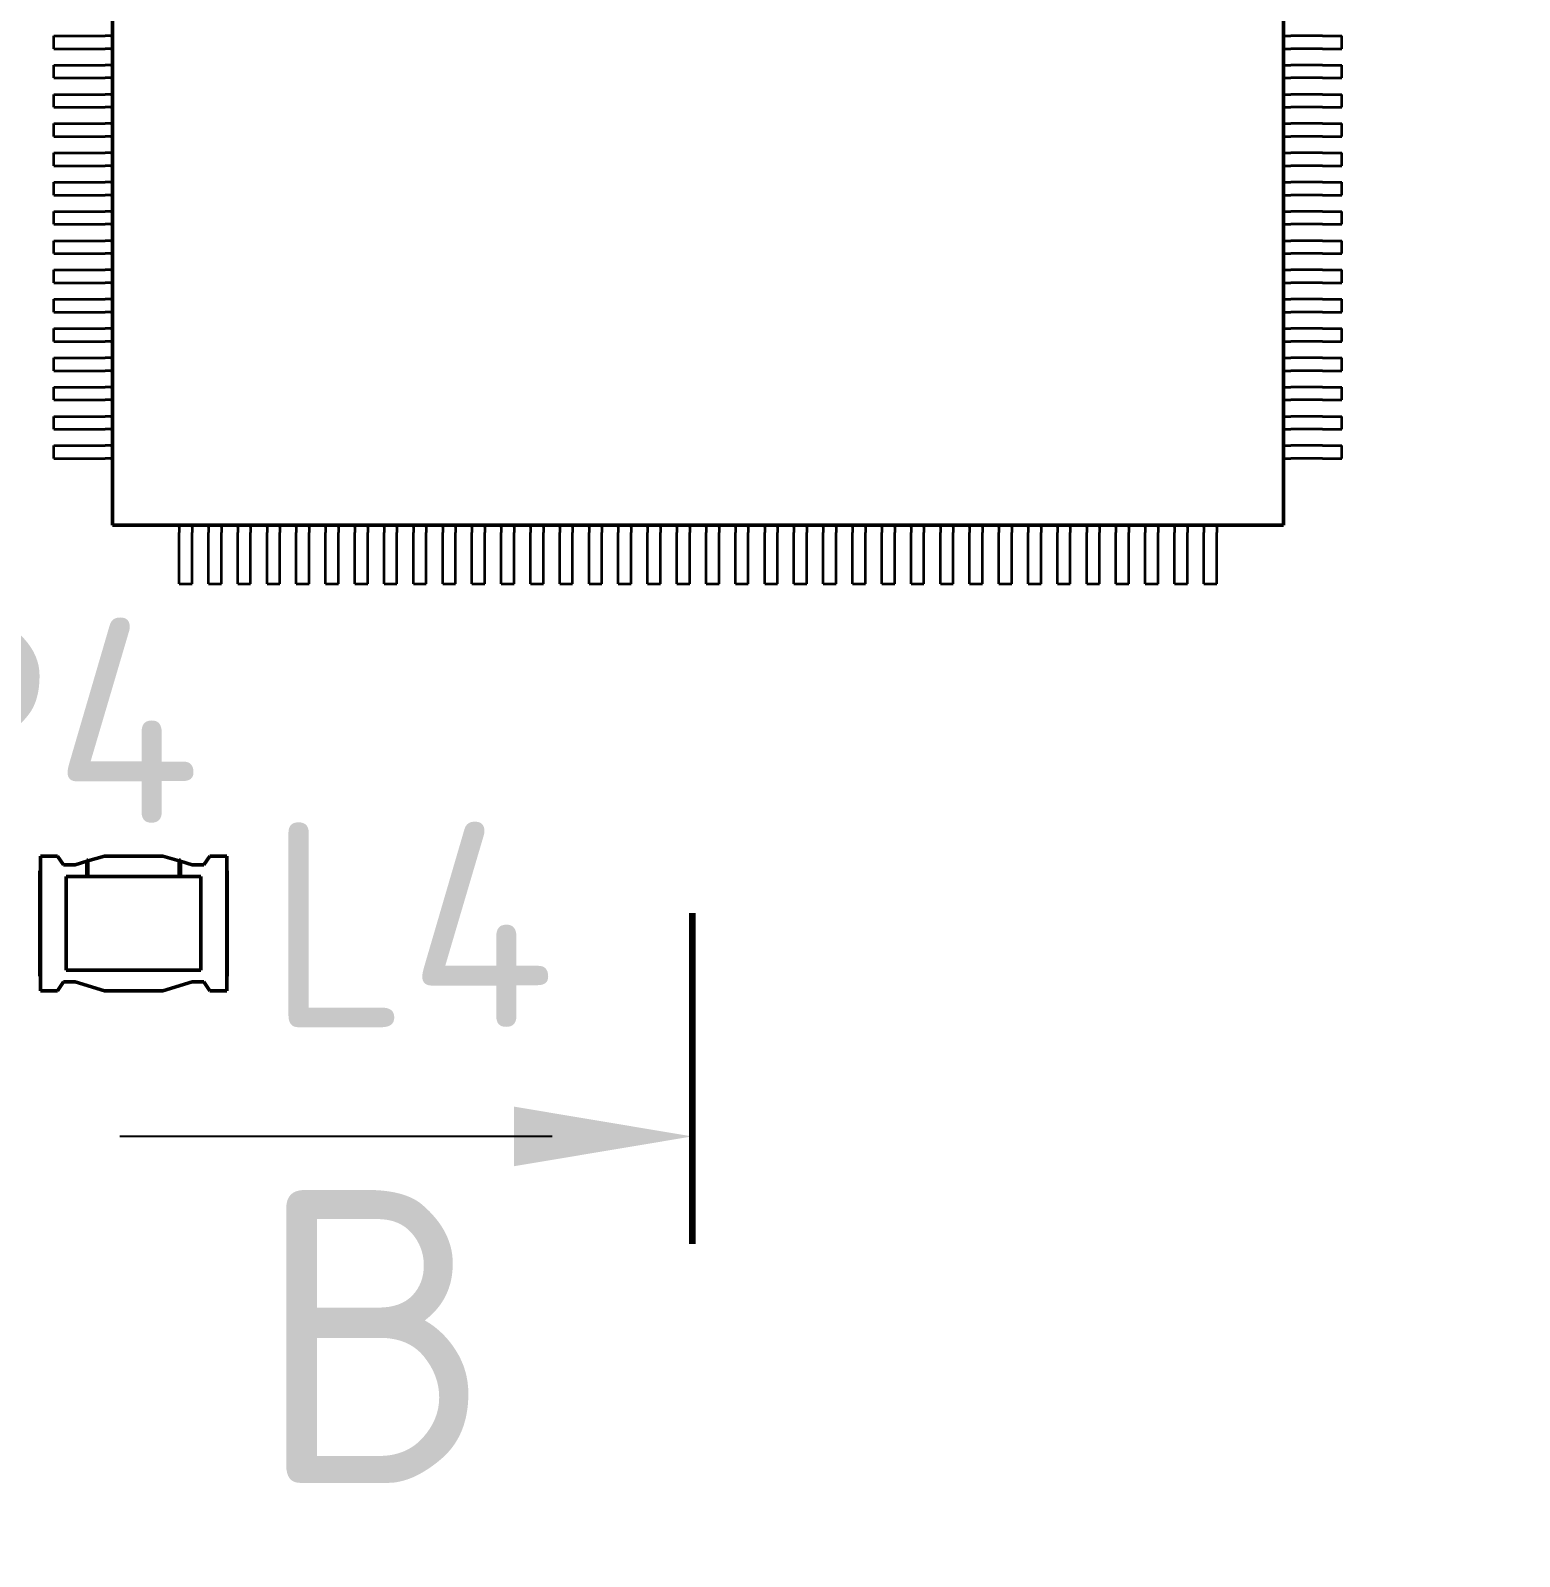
# Model space of a CAD drawing. Header units: millimetres. Extents: x -55 to 2039, y 0 to 512.
# Drawn here: x 944.56 to 969.99, y 226 to 252.06 of the extents above; entities that cross this region are included whole.
import ezdxf
from ezdxf import colors
from ezdxf.entities.mleader import LeaderData, LeaderLine
from ezdxf.enums import TextEntityAlignment as Align
from ezdxf.math import Vec2, Vec3

# ---------------------------------------------------------------- set-up
doc = ezdxf.new("R2010")
doc.units = ezdxf.units.MM
doc.linetypes.add('Сплошная', pattern=[0])
doc.layers.add('Виды', color=30, linetype='Continuous')
doc.layers.add('текст', color=2, linetype='Continuous', lineweight=30)
doc.styles.add('GOST TYPE B', font='', dxfattribs={"height": 3.5})
doc.styles.get('GOST TYPE B').set_extended_font_data('GOST type B')

# ---------------------------------------------------------------- blocks, each defined once
blk = doc.blocks.new('Вид с →')
at = {"linetype": 'Continuous', "lineweight": 25, "transparency": 16777216}
for q in [(28.03, 4.046), (30.858, 4.046)]:
    blk.add_line((29.444, 2.632), q, dxfattribs=at)
blk.add_circle((32.944, 2.632), 3.5, dxfattribs=at)
blk.add_circle((32.944, 2.632), 3.5, dxfattribs=at)
at = {"linetype": 'Continuous', "lineweight": 50, "transparency": 16777216, "style": 'GOST TYPE B'}
blk.add_attdef('ВИД(_:_)', text='', height=7, dxfattribs=at).set_placement((27.226, 3.5), align=Align.MIDDLE_RIGHT)
blk = doc.blocks.new('_DotSmall')
at = {"color": 0, "linetype": 'ByBlock', "lineweight": 60, "const_width": 0.5}
blk.add_lwpolyline([(-0.0625, 0, 1), (0.0625, 0, 1)], format="xyb", close=True, dxfattribs=at)

msp = doc.modelspace()

# ---------------------------------------------------------------- linework, layer by layer
at = {"linetype": 'Continuous', "lineweight": 50}
for p, q in [((945.9613, 243.609), (945.9613, 263.609)), ((965.9613, 243.609), (965.9613, 263.609)), ((945.9613, 243.609), (965.9613, 243.609)), ((944.7233, 237.7091), (944.7233, 235.9091)), ((944.7333, 237.7091), (944.7233, 237.7091)), ((944.7333, 235.6591), (944.7333, 237.9591)), ((944.7333, 237.9591), (945.0233, 237.9591)), ((945.0233, 237.9591), (945.1233, 237.8091)), ((945.1233, 237.8091), (945.3233, 237.8091)), ((945.3233, 237.8091), (945.5233, 237.8691)), ((945.5233, 237.8891), (945.5233, 237.6091)), ((945.5433, 237.8891), (945.5233, 237.8891)), ((945.5433, 237.8751), (945.8233, 237.9591)), ((945.5433, 237.8891), (945.5433, 237.6091)), ((945.8233, 237.9591), (946.8233, 237.9591)), ((946.8233, 237.9591), (947.1033, 237.8751)), ((947.1033, 237.8891), (947.1033, 237.6091)), ((947.1233, 237.8891), (947.1033, 237.8891)), ((947.1233, 237.8891), (947.1233, 237.6091)), ((947.1233, 237.8691), (947.3233, 237.8091)), ((947.3233, 237.8091), (947.5233, 237.8091)), ((947.5233, 237.8091), (947.6233, 237.9591)), ((947.6233, 237.9591), (947.9133, 237.9591)), ((947.9133, 237.9591), (947.9133, 235.6591)), ((947.9233, 237.7091), (947.9133, 237.7091)), ((947.9233, 237.7091), (947.9233, 235.9091)), ((945.1733, 237.6091), (945.1733, 236.0091)), ((947.4733, 237.6091), (945.1733, 237.6091)), ((947.4733, 237.6091), (947.4733, 236.0091)), ((944.7333, 235.9091), (944.7233, 235.9091)), ((947.4733, 236.0091), (945.1733, 236.0091)), ((947.9233, 235.9091), (947.9133, 235.9091)), ((945.0233, 235.6591), (944.7333, 235.6591)), ((945.1233, 235.8091), (945.0233, 235.6591)), ((945.3233, 235.8091), (945.1233, 235.8091)), ((945.8233, 235.6591), (945.3233, 235.8091)), ((946.8233, 235.6591), (945.8233, 235.6591)), ((947.3233, 235.8091), (946.8233, 235.6591)), ((947.5233, 235.8091), (947.3233, 235.8091)), ((947.6233, 235.6591), (947.5233, 235.8091)), ((947.9133, 235.6591), (947.6233, 235.6591))]:
    msp.add_line(p, q, dxfattribs=at)
at = {"linetype": 'Continuous', "lineweight": 35}
for p, q in [((944.9613, 251.969), (945.2935, 251.969)), ((944.9613, 251.749), (944.9613, 251.969)), ((945.2935, 251.969), (945.385, 251.969)), ((945.385, 251.969), (945.8371, 251.969)), ((945.9286, 251.969), (945.8371, 251.969)), ((945.9286, 251.969), (945.9613, 251.969)), ((945.9613, 251.749), (945.9613, 251.969)), ((965.9613, 251.969), (965.9939, 251.969)), ((965.9613, 251.749), (965.9613, 251.969)), ((965.9939, 251.969), (966.0854, 251.969)), ((966.5375, 251.969), (966.0854, 251.969)), ((966.629, 251.969), (966.5375, 251.969)), ((966.629, 251.969), (966.9613, 251.969)), ((966.9613, 251.749), (966.9613, 251.969)), ((944.9613, 251.749), (945.2935, 251.749)), ((945.2935, 251.749), (945.385, 251.749)), ((945.385, 251.749), (945.8371, 251.749)), ((945.9286, 251.749), (945.8371, 251.749)), ((945.9286, 251.749), (945.9613, 251.749)), ((965.9613, 251.749), (965.9939, 251.749)), ((965.9939, 251.749), (966.0854, 251.749)), ((966.5375, 251.749), (966.0854, 251.749)), ((966.629, 251.749), (966.5375, 251.749)), ((966.629, 251.749), (966.9613, 251.749)), ((944.9613, 251.469), (945.2935, 251.469)), ((944.9613, 251.249), (944.9613, 251.469)), ((945.2935, 251.469), (945.385, 251.469)), ((945.385, 251.469), (945.8371, 251.469)), ((945.9286, 251.469), (945.8371, 251.469)), ((945.9286, 251.469), (945.9613, 251.469)), ((945.9613, 251.249), (945.9613, 251.469)), ((965.9613, 251.469), (965.9939, 251.469)), ((965.9613, 251.249), (965.9613, 251.469)), ((965.9939, 251.469), (966.0854, 251.469)), ((966.5375, 251.469), (966.0854, 251.469)), ((966.629, 251.469), (966.5375, 251.469)), ((966.629, 251.469), (966.9613, 251.469)), ((966.9613, 251.249), (966.9613, 251.469)), ((944.9613, 251.249), (945.2935, 251.249)), ((945.2935, 251.249), (945.385, 251.249)), ((945.385, 251.249), (945.8371, 251.249)), ((945.9286, 251.249), (945.8371, 251.249)), ((945.9286, 251.249), (945.9613, 251.249)), ((965.9613, 251.249), (965.9939, 251.249)), ((965.9939, 251.249), (966.0854, 251.249)), ((966.5375, 251.249), (966.0854, 251.249)), ((966.629, 251.249), (966.5375, 251.249)), ((966.629, 251.249), (966.9613, 251.249)), ((944.9613, 250.969), (945.2935, 250.969)), ((944.9613, 250.749), (944.9613, 250.969)), ((944.9613, 250.749), (945.2935, 250.749)), ((945.2935, 250.969), (945.385, 250.969)), ((945.2935, 250.749), (945.385, 250.749)), ((945.385, 250.969), (945.8371, 250.969)), ((945.385, 250.749), (945.8371, 250.749)), ((945.9286, 250.969), (945.8371, 250.969)), ((945.9286, 250.749), (945.8371, 250.749)), ((945.9286, 250.969), (945.9613, 250.969)), ((945.9286, 250.749), (945.9613, 250.749)), ((945.9613, 250.749), (945.9613, 250.969)), ((965.9613, 250.969), (965.9939, 250.969)), ((965.9613, 250.749), (965.9613, 250.969)), ((965.9613, 250.749), (965.9939, 250.749)), ((965.9939, 250.969), (966.0854, 250.969)), ((965.9939, 250.749), (966.0854, 250.749)), ((966.5375, 250.969), (966.0854, 250.969)), ((966.5375, 250.749), (966.0854, 250.749)), ((966.629, 250.969), (966.5375, 250.969)), ((966.629, 250.749), (966.5375, 250.749)), ((966.629, 250.969), (966.9613, 250.969)), ((966.629, 250.749), (966.9613, 250.749)), ((966.9613, 250.749), (966.9613, 250.969)), ((944.9613, 250.469), (945.2935, 250.469)), ((944.9613, 250.249), (944.9613, 250.469)), ((944.9613, 250.249), (945.2935, 250.249)), ((945.2935, 250.469), (945.385, 250.469)), ((945.2935, 250.249), (945.385, 250.249)), ((945.385, 250.469), (945.8371, 250.469)), ((945.385, 250.249), (945.8371, 250.249)), ((945.9286, 250.469), (945.8371, 250.469)), ((945.9286, 250.249), (945.8371, 250.249)), ((945.9286, 250.469), (945.9613, 250.469)), ((945.9286, 250.249), (945.9613, 250.249)), ((945.9613, 250.249), (945.9613, 250.469)), ((965.9613, 250.469), (965.9939, 250.469)), ((965.9613, 250.249), (965.9613, 250.469)), ((965.9613, 250.249), (965.9939, 250.249)), ((965.9939, 250.469), (966.0854, 250.469)), ((965.9939, 250.249), (966.0854, 250.249)), ((966.5375, 250.469), (966.0854, 250.469)), ((966.5375, 250.249), (966.0854, 250.249)), ((966.629, 250.469), (966.5375, 250.469)), ((966.629, 250.249), (966.5375, 250.249)), ((966.629, 250.469), (966.9613, 250.469)), ((966.629, 250.249), (966.9613, 250.249)), ((966.9613, 250.249), (966.9613, 250.469)), ((944.9613, 249.969), (945.2935, 249.969)), ((944.9613, 249.749), (944.9613, 249.969)), ((945.2935, 249.969), (945.385, 249.969)), ((945.385, 249.969), (945.8371, 249.969)), ((945.9286, 249.969), (945.8371, 249.969)), ((945.9286, 249.969), (945.9613, 249.969)), ((945.9613, 249.749), (945.9613, 249.969)), ((965.9613, 249.969), (965.9939, 249.969)), ((965.9613, 249.749), (965.9613, 249.969)), ((965.9939, 249.969), (966.0854, 249.969)), ((966.5375, 249.969), (966.0854, 249.969)), ((966.629, 249.969), (966.5375, 249.969)), ((966.629, 249.969), (966.9613, 249.969)), ((966.9613, 249.749), (966.9613, 249.969)), ((944.9613, 249.749), (945.2935, 249.749)), ((945.2935, 249.749), (945.385, 249.749)), ((945.385, 249.749), (945.8371, 249.749)), ((945.9286, 249.749), (945.8371, 249.749)), ((945.9286, 249.749), (945.9613, 249.749)), ((965.9613, 249.749), (965.9939, 249.749)), ((965.9939, 249.749), (966.0854, 249.749)), ((966.5375, 249.749), (966.0854, 249.749)), ((966.629, 249.749), (966.5375, 249.749)), ((966.629, 249.749), (966.9613, 249.749)), ((944.9613, 249.469), (945.2935, 249.469)), ((944.9613, 249.249), (944.9613, 249.469)), ((945.2935, 249.469), (945.385, 249.469)), ((945.385, 249.469), (945.8371, 249.469)), ((945.9286, 249.469), (945.8371, 249.469)), ((945.9286, 249.469), (945.9613, 249.469)), ((945.9613, 249.249), (945.9613, 249.469)), ((965.9613, 249.469), (965.9939, 249.469)), ((965.9613, 249.249), (965.9613, 249.469)), ((965.9939, 249.469), (966.0854, 249.469)), ((966.5375, 249.469), (966.0854, 249.469)), ((966.629, 249.469), (966.5375, 249.469)), ((966.629, 249.469), (966.9613, 249.469)), ((966.9613, 249.249), (966.9613, 249.469)), ((944.9613, 249.249), (945.2935, 249.249)), ((945.2935, 249.249), (945.385, 249.249)), ((945.385, 249.249), (945.8371, 249.249)), ((945.9286, 249.249), (945.8371, 249.249)), ((945.9286, 249.249), (945.9613, 249.249)), ((965.9613, 249.249), (965.9939, 249.249)), ((965.9939, 249.249), (966.0854, 249.249)), ((966.5375, 249.249), (966.0854, 249.249)), ((966.629, 249.249), (966.5375, 249.249)), ((966.629, 249.249), (966.9613, 249.249)), ((944.9613, 248.969), (945.2935, 248.969)), ((944.9613, 248.749), (944.9613, 248.969)), ((945.2935, 248.969), (945.385, 248.969)), ((945.385, 248.969), (945.8371, 248.969)), ((945.9286, 248.969), (945.8371, 248.969)), ((945.9286, 248.969), (945.9613, 248.969)), ((945.9613, 248.749), (945.9613, 248.969)), ((965.9613, 248.969), (965.9939, 248.969)), ((965.9613, 248.749), (965.9613, 248.969)), ((965.9939, 248.969), (966.0854, 248.969)), ((966.5375, 248.969), (966.0854, 248.969)), ((966.629, 248.969), (966.5375, 248.969)), ((966.629, 248.969), (966.9613, 248.969)), ((966.9613, 248.749), (966.9613, 248.969)), ((944.9613, 248.749), (945.2935, 248.749)), ((945.2935, 248.749), (945.385, 248.749)), ((945.385, 248.749), (945.8371, 248.749)), ((945.9286, 248.749), (945.8371, 248.749)), ((945.9286, 248.749), (945.9613, 248.749)), ((965.9613, 248.749), (965.9939, 248.749)), ((965.9939, 248.749), (966.0854, 248.749)), ((966.5375, 248.749), (966.0854, 248.749)), ((966.629, 248.749), (966.5375, 248.749)), ((966.629, 248.749), (966.9613, 248.749)), ((944.9613, 248.469), (945.2935, 248.469)), ((944.9613, 248.249), (944.9613, 248.469)), ((945.2935, 248.469), (945.385, 248.469)), ((945.385, 248.469), (945.8371, 248.469)), ((945.9286, 248.469), (945.8371, 248.469)), ((945.9286, 248.469), (945.9613, 248.469)), ((945.9613, 248.249), (945.9613, 248.469)), ((965.9613, 248.469), (965.9939, 248.469)), ((965.9613, 248.249), (965.9613, 248.469)), ((965.9939, 248.469), (966.0854, 248.469)), ((966.5375, 248.469), (966.0854, 248.469)), ((966.629, 248.469), (966.5375, 248.469)), ((966.629, 248.469), (966.9613, 248.469)), ((966.9613, 248.249), (966.9613, 248.469)), ((944.9613, 248.249), (945.2935, 248.249)), ((945.2935, 248.249), (945.385, 248.249)), ((945.385, 248.249), (945.8371, 248.249)), ((945.9286, 248.249), (945.8371, 248.249)), ((945.9286, 248.249), (945.9613, 248.249)), ((965.9613, 248.249), (965.9939, 248.249)), ((965.9939, 248.249), (966.0854, 248.249)), ((966.5375, 248.249), (966.0854, 248.249)), ((966.629, 248.249), (966.5375, 248.249)), ((966.629, 248.249), (966.9613, 248.249)), ((944.9613, 247.969), (945.2935, 247.969)), ((944.9613, 247.749), (944.9613, 247.969)), ((945.2935, 247.969), (945.385, 247.969)), ((945.385, 247.969), (945.8371, 247.969)), ((945.9286, 247.969), (945.8371, 247.969)), ((945.9286, 247.969), (945.9613, 247.969)), ((945.9613, 247.749), (945.9613, 247.969)), ((965.9613, 247.969), (965.9939, 247.969)), ((965.9613, 247.749), (965.9613, 247.969)), ((965.9939, 247.969), (966.0854, 247.969)), ((966.5375, 247.969), (966.0854, 247.969)), ((966.629, 247.969), (966.5375, 247.969)), ((966.629, 247.969), (966.9613, 247.969)), ((966.9613, 247.749), (966.9613, 247.969)), ((944.9613, 247.749), (945.2935, 247.749)), ((945.2935, 247.749), (945.385, 247.749)), ((945.385, 247.749), (945.8371, 247.749)), ((945.9286, 247.749), (945.8371, 247.749)), ((945.9286, 247.749), (945.9613, 247.749)), ((965.9613, 247.749), (965.9939, 247.749)), ((965.9939, 247.749), (966.0854, 247.749)), ((966.5375, 247.749), (966.0854, 247.749)), ((966.629, 247.749), (966.5375, 247.749)), ((966.629, 247.749), (966.9613, 247.749)), ((944.9613, 247.469), (945.2935, 247.469)), ((944.9613, 247.249), (944.9613, 247.469)), ((945.2935, 247.469), (945.385, 247.469)), ((945.385, 247.469), (945.8371, 247.469)), ((945.9286, 247.469), (945.8371, 247.469)), ((945.9286, 247.469), (945.9613, 247.469)), ((945.9613, 247.249), (945.9613, 247.469)), ((965.9613, 247.469), (965.9939, 247.469)), ((965.9613, 247.249), (965.9613, 247.469)), ((965.9939, 247.469), (966.0854, 247.469)), ((966.5375, 247.469), (966.0854, 247.469)), ((966.629, 247.469), (966.5375, 247.469)), ((966.629, 247.469), (966.9613, 247.469)), ((966.9613, 247.249), (966.9613, 247.469)), ((944.9613, 247.249), (945.2935, 247.249)), ((945.2935, 247.249), (945.385, 247.249)), ((945.385, 247.249), (945.8371, 247.249)), ((945.9286, 247.249), (945.8371, 247.249)), ((945.9286, 247.249), (945.9613, 247.249)), ((965.9613, 247.249), (965.9939, 247.249)), ((965.9939, 247.249), (966.0854, 247.249)), ((966.5375, 247.249), (966.0854, 247.249)), ((966.629, 247.249), (966.5375, 247.249)), ((966.629, 247.249), (966.9613, 247.249)), ((944.9613, 246.969), (945.2935, 246.969)), ((944.9613, 246.749), (944.9613, 246.969)), ((945.2935, 246.969), (945.385, 246.969)), ((945.385, 246.969), (945.8371, 246.969)), ((945.9286, 246.969), (945.8371, 246.969)), ((945.9286, 246.969), (945.9613, 246.969)), ((945.9613, 246.749), (945.9613, 246.969)), ((965.9613, 246.969), (965.9939, 246.969)), ((965.9613, 246.749), (965.9613, 246.969)), ((965.9939, 246.969), (966.0854, 246.969)), ((966.5375, 246.969), (966.0854, 246.969)), ((966.629, 246.969), (966.5375, 246.969)), ((966.629, 246.969), (966.9613, 246.969)), ((966.9613, 246.749), (966.9613, 246.969)), ((944.9613, 246.749), (945.2935, 246.749)), ((945.2935, 246.749), (945.385, 246.749)), ((945.385, 246.749), (945.8371, 246.749)), ((945.9286, 246.749), (945.8371, 246.749)), ((945.9286, 246.749), (945.9613, 246.749)), ((965.9613, 246.749), (965.9939, 246.749)), ((965.9939, 246.749), (966.0854, 246.749)), ((966.5375, 246.749), (966.0854, 246.749)), ((966.629, 246.749), (966.5375, 246.749)), ((966.629, 246.749), (966.9613, 246.749)), ((944.9613, 246.469), (945.2935, 246.469)), ((944.9613, 246.249), (944.9613, 246.469)), ((945.2935, 246.469), (945.385, 246.469)), ((945.385, 246.469), (945.8371, 246.469)), ((945.9286, 246.469), (945.8371, 246.469)), ((945.9286, 246.469), (945.9613, 246.469)), ((945.9613, 246.249), (945.9613, 246.469)), ((965.9613, 246.469), (965.9939, 246.469)), ((965.9613, 246.249), (965.9613, 246.469)), ((965.9939, 246.469), (966.0854, 246.469)), ((966.5375, 246.469), (966.0854, 246.469)), ((966.629, 246.469), (966.5375, 246.469)), ((966.629, 246.469), (966.9613, 246.469)), ((966.9613, 246.249), (966.9613, 246.469)), ((944.9613, 246.249), (945.2935, 246.249)), ((945.2935, 246.249), (945.385, 246.249)), ((945.385, 246.249), (945.8371, 246.249)), ((945.9286, 246.249), (945.8371, 246.249)), ((945.9286, 246.249), (945.9613, 246.249)), ((965.9613, 246.249), (965.9939, 246.249)), ((965.9939, 246.249), (966.0854, 246.249)), ((966.5375, 246.249), (966.0854, 246.249)), ((966.629, 246.249), (966.5375, 246.249)), ((966.629, 246.249), (966.9613, 246.249)), ((944.9613, 245.969), (945.2935, 245.969)), ((944.9613, 245.749), (944.9613, 245.969)), ((945.2935, 245.969), (945.385, 245.969)), ((945.385, 245.969), (945.8371, 245.969)), ((945.9286, 245.969), (945.8371, 245.969)), ((945.9286, 245.969), (945.9613, 245.969)), ((945.9613, 245.749), (945.9613, 245.969)), ((965.9613, 245.969), (965.9939, 245.969)), ((965.9613, 245.749), (965.9613, 245.969)), ((965.9939, 245.969), (966.0854, 245.969)), ((966.5375, 245.969), (966.0854, 245.969)), ((966.629, 245.969), (966.5375, 245.969)), ((966.629, 245.969), (966.9613, 245.969)), ((966.9613, 245.749), (966.9613, 245.969)), ((944.9613, 245.749), (945.2935, 245.749)), ((945.2935, 245.749), (945.385, 245.749)), ((945.385, 245.749), (945.8371, 245.749)), ((945.9286, 245.749), (945.8371, 245.749)), ((945.9286, 245.749), (945.9613, 245.749)), ((965.9613, 245.749), (965.9939, 245.749)), ((965.9939, 245.749), (966.0854, 245.749)), ((966.5375, 245.749), (966.0854, 245.749)), ((966.629, 245.749), (966.5375, 245.749)), ((966.629, 245.749), (966.9613, 245.749)), ((944.9613, 245.469), (945.2935, 245.469)), ((944.9613, 245.249), (944.9613, 245.469)), ((945.2935, 245.469), (945.385, 245.469)), ((945.385, 245.469), (945.8371, 245.469)), ((945.9286, 245.469), (945.8371, 245.469)), ((945.9286, 245.469), (945.9613, 245.469)), ((945.9613, 245.249), (945.9613, 245.469)), ((965.9613, 245.469), (965.9939, 245.469)), ((965.9613, 245.249), (965.9613, 245.469)), ((965.9939, 245.469), (966.0854, 245.469)), ((966.5375, 245.469), (966.0854, 245.469)), ((966.629, 245.469), (966.5375, 245.469)), ((966.629, 245.469), (966.9613, 245.469)), ((966.9613, 245.249), (966.9613, 245.469)), ((944.9613, 245.249), (945.2935, 245.249)), ((945.2935, 245.249), (945.385, 245.249)), ((945.385, 245.249), (945.8371, 245.249)), ((945.9286, 245.249), (945.8371, 245.249)), ((945.9286, 245.249), (945.9613, 245.249)), ((965.9613, 245.249), (965.9939, 245.249)), ((965.9939, 245.249), (966.0854, 245.249)), ((966.5375, 245.249), (966.0854, 245.249)), ((966.629, 245.249), (966.5375, 245.249)), ((966.629, 245.249), (966.9613, 245.249)), ((944.9613, 244.969), (945.2935, 244.969)), ((944.9613, 244.749), (944.9613, 244.969)), ((944.9613, 244.749), (945.2935, 244.749)), ((945.2935, 244.969), (945.385, 244.969)), ((945.2935, 244.749), (945.385, 244.749)), ((945.385, 244.969), (945.8371, 244.969)), ((945.385, 244.749), (945.8371, 244.749)), ((945.9286, 244.969), (945.8371, 244.969)), ((945.9286, 244.749), (945.8371, 244.749)), ((945.9286, 244.969), (945.9613, 244.969)), ((945.9286, 244.749), (945.9613, 244.749)), ((945.9613, 244.749), (945.9613, 244.969)), ((965.9613, 244.969), (965.9939, 244.969)), ((965.9613, 244.749), (965.9613, 244.969)), ((965.9613, 244.749), (965.9939, 244.749)), ((965.9939, 244.969), (966.0854, 244.969)), ((965.9939, 244.749), (966.0854, 244.749)), ((966.5375, 244.969), (966.0854, 244.969)), ((966.5375, 244.749), (966.0854, 244.749)), ((966.629, 244.969), (966.5375, 244.969)), ((966.629, 244.749), (966.5375, 244.749)), ((966.629, 244.969), (966.9613, 244.969)), ((966.629, 244.749), (966.9613, 244.749)), ((966.9613, 244.749), (966.9613, 244.969)), ((947.1013, 243.5764), (947.1013, 243.609)), ((947.1013, 243.609), (947.3213, 243.609)), ((947.1013, 243.5764), (947.1013, 243.4849)), ((947.1013, 243.0328), (947.1013, 243.4849)), ((947.3213, 243.5764), (947.3213, 243.609)), ((947.3213, 243.5764), (947.3213, 243.4849)), ((947.3213, 243.0328), (947.3213, 243.4849)), ((947.6013, 243.5764), (947.6013, 243.609)), ((947.6013, 243.609), (947.8213, 243.609)), ((947.6013, 243.5764), (947.6013, 243.4849)), ((947.6013, 243.0328), (947.6013, 243.4849)), ((947.8213, 243.5764), (947.8213, 243.609)), ((947.8213, 243.5764), (947.8213, 243.4849)), ((947.8213, 243.0328), (947.8213, 243.4849)), ((948.1013, 243.5764), (948.1013, 243.609)), ((948.1013, 243.609), (948.3213, 243.609)), ((948.1013, 243.5764), (948.1013, 243.4849)), ((948.1013, 243.0328), (948.1013, 243.4849)), ((948.3213, 243.5764), (948.3213, 243.609)), ((948.3213, 243.5764), (948.3213, 243.4849)), ((948.3213, 243.0328), (948.3213, 243.4849)), ((948.6013, 243.5764), (948.6013, 243.609)), ((948.6013, 243.609), (948.8213, 243.609)), ((948.6013, 243.5764), (948.6013, 243.4849)), ((948.6013, 243.0328), (948.6013, 243.4849)), ((948.8213, 243.5764), (948.8213, 243.609)), ((948.8213, 243.5764), (948.8213, 243.4849)), ((948.8213, 243.0328), (948.8213, 243.4849)), ((949.1013, 243.5764), (949.1013, 243.609)), ((949.1013, 243.609), (949.3213, 243.609)), ((949.1013, 243.5764), (949.1013, 243.4849)), ((949.1013, 243.0328), (949.1013, 243.4849)), ((949.3213, 243.5764), (949.3213, 243.609)), ((949.3213, 243.5764), (949.3213, 243.4849)), ((949.3213, 243.0328), (949.3213, 243.4849)), ((949.6013, 243.5764), (949.6013, 243.609)), ((949.6013, 243.609), (949.8213, 243.609)), ((949.6013, 243.5764), (949.6013, 243.4849)), ((949.6013, 243.0328), (949.6013, 243.4849)), ((949.8213, 243.5764), (949.8213, 243.609)), ((949.8213, 243.5764), (949.8213, 243.4849)), ((949.8213, 243.0328), (949.8213, 243.4849)), ((950.1013, 243.5764), (950.1013, 243.609)), ((950.1013, 243.609), (950.3213, 243.609)), ((950.1013, 243.5764), (950.1013, 243.4849)), ((950.1013, 243.0328), (950.1013, 243.4849)), ((950.3213, 243.5764), (950.3213, 243.609)), ((950.3213, 243.5764), (950.3213, 243.4849)), ((950.3213, 243.0328), (950.3213, 243.4849)), ((950.6013, 243.5764), (950.6013, 243.609)), ((950.6013, 243.609), (950.8213, 243.609)), ((950.6013, 243.5764), (950.6013, 243.4849)), ((950.6013, 243.0328), (950.6013, 243.4849)), ((950.8213, 243.5764), (950.8213, 243.609)), ((950.8213, 243.5764), (950.8213, 243.4849)), ((950.8213, 243.0328), (950.8213, 243.4849)), ((951.1013, 243.5764), (951.1013, 243.609)), ((951.1013, 243.609), (951.3213, 243.609)), ((951.1013, 243.5764), (951.1013, 243.4849)), ((951.1013, 243.0328), (951.1013, 243.4849)), ((951.3213, 243.5764), (951.3213, 243.609)), ((951.3213, 243.5764), (951.3213, 243.4849)), ((951.3213, 243.0328), (951.3213, 243.4849)), ((951.6013, 243.5764), (951.6013, 243.609)), ((951.6013, 243.609), (951.8213, 243.609)), ((951.6013, 243.5764), (951.6013, 243.4849)), ((951.6013, 243.0328), (951.6013, 243.4849)), ((951.8213, 243.5764), (951.8213, 243.609)), ((951.8213, 243.5764), (951.8213, 243.4849)), ((951.8213, 243.0328), (951.8213, 243.4849)), ((952.1013, 243.5764), (952.1013, 243.609)), ((952.1013, 243.609), (952.3213, 243.609)), ((952.1013, 243.5764), (952.1013, 243.4849)), ((952.1013, 243.0328), (952.1013, 243.4849)), ((952.3213, 243.5764), (952.3213, 243.609)), ((952.3213, 243.5764), (952.3213, 243.4849)), ((952.3213, 243.0328), (952.3213, 243.4849)), ((952.6013, 243.5764), (952.6013, 243.609)), ((952.6013, 243.609), (952.8213, 243.609)), ((952.6013, 243.5764), (952.6013, 243.4849)), ((952.6013, 243.0328), (952.6013, 243.4849)), ((952.8213, 243.5764), (952.8213, 243.609)), ((952.8213, 243.5764), (952.8213, 243.4849)), ((952.8213, 243.0328), (952.8213, 243.4849)), ((953.1013, 243.5764), (953.1013, 243.609)), ((953.1013, 243.609), (953.3213, 243.609)), ((953.1013, 243.5764), (953.1013, 243.4849)), ((953.1013, 243.0328), (953.1013, 243.4849)), ((953.3213, 243.5764), (953.3213, 243.609)), ((953.3213, 243.5764), (953.3213, 243.4849)), ((953.3213, 243.0328), (953.3213, 243.4849)), ((953.6013, 243.5764), (953.6013, 243.609)), ((953.6013, 243.609), (953.8213, 243.609)), ((953.6013, 243.5764), (953.6013, 243.4849)), ((953.6013, 243.0328), (953.6013, 243.4849)), ((953.8213, 243.5764), (953.8213, 243.609)), ((953.8213, 243.5764), (953.8213, 243.4849)), ((953.8213, 243.0328), (953.8213, 243.4849)), ((954.1013, 243.5764), (954.1013, 243.609)), ((954.1013, 243.609), (954.3213, 243.609)), ((954.1013, 243.5764), (954.1013, 243.4849)), ((954.1013, 243.0328), (954.1013, 243.4849)), ((954.3213, 243.5764), (954.3213, 243.609)), ((954.3213, 243.5764), (954.3213, 243.4849)), ((954.3213, 243.0328), (954.3213, 243.4849)), ((954.6013, 243.5764), (954.6013, 243.609)), ((954.6013, 243.609), (954.8213, 243.609)), ((954.6013, 243.5764), (954.6013, 243.4849)), ((954.6013, 243.0328), (954.6013, 243.4849)), ((954.8213, 243.5764), (954.8213, 243.609)), ((954.8213, 243.5764), (954.8213, 243.4849)), ((954.8213, 243.0328), (954.8213, 243.4849)), ((955.1013, 243.5764), (955.1013, 243.609)), ((955.1013, 243.609), (955.3213, 243.609)), ((955.1013, 243.5764), (955.1013, 243.4849)), ((955.1013, 243.0328), (955.1013, 243.4849)), ((955.3213, 243.5764), (955.3213, 243.609)), ((955.3213, 243.5764), (955.3213, 243.4849)), ((955.3213, 243.0328), (955.3213, 243.4849)), ((955.6013, 243.5764), (955.6013, 243.609)), ((955.6013, 243.609), (955.8213, 243.609)), ((955.6013, 243.5764), (955.6013, 243.4849)), ((955.6013, 243.0328), (955.6013, 243.4849)), ((955.8213, 243.5764), (955.8213, 243.609)), ((955.8213, 243.5764), (955.8213, 243.4849)), ((955.8213, 243.0328), (955.8213, 243.4849)), ((956.1013, 243.5764), (956.1013, 243.609)), ((956.1013, 243.609), (956.3213, 243.609)), ((956.1013, 243.5764), (956.1013, 243.4849)), ((956.1013, 243.0328), (956.1013, 243.4849)), ((956.3213, 243.5764), (956.3213, 243.609)), ((956.3213, 243.5764), (956.3213, 243.4849)), ((956.3213, 243.0328), (956.3213, 243.4849)), ((956.6013, 243.5764), (956.6013, 243.609)), ((956.6013, 243.609), (956.8213, 243.609)), ((956.6013, 243.5764), (956.6013, 243.4849)), ((956.6013, 243.0328), (956.6013, 243.4849)), ((956.8213, 243.5764), (956.8213, 243.609)), ((956.8213, 243.5764), (956.8213, 243.4849)), ((956.8213, 243.0328), (956.8213, 243.4849)), ((957.1013, 243.5764), (957.1013, 243.609)), ((957.1013, 243.609), (957.3213, 243.609)), ((957.1013, 243.5764), (957.1013, 243.4849)), ((957.1013, 243.0328), (957.1013, 243.4849)), ((957.3213, 243.5764), (957.3213, 243.609)), ((957.3213, 243.5764), (957.3213, 243.4849)), ((957.3213, 243.0328), (957.3213, 243.4849)), ((957.6013, 243.5764), (957.6013, 243.609)), ((957.6013, 243.609), (957.8213, 243.609)), ((957.6013, 243.5764), (957.6013, 243.4849)), ((957.6013, 243.0328), (957.6013, 243.4849)), ((957.8213, 243.5764), (957.8213, 243.609)), ((957.8213, 243.5764), (957.8213, 243.4849)), ((957.8213, 243.0328), (957.8213, 243.4849)), ((958.1013, 243.5764), (958.1013, 243.609)), ((958.1013, 243.609), (958.3213, 243.609)), ((958.1013, 243.5764), (958.1013, 243.4849)), ((958.1013, 243.0328), (958.1013, 243.4849)), ((958.3213, 243.5764), (958.3213, 243.609)), ((958.3213, 243.5764), (958.3213, 243.4849)), ((958.3213, 243.0328), (958.3213, 243.4849)), ((958.6013, 243.5764), (958.6013, 243.609)), ((958.6013, 243.609), (958.8213, 243.609)), ((958.6013, 243.5764), (958.6013, 243.4849)), ((958.6013, 243.0328), (958.6013, 243.4849)), ((958.8213, 243.5764), (958.8213, 243.609)), ((958.8213, 243.5764), (958.8213, 243.4849)), ((958.8213, 243.0328), (958.8213, 243.4849)), ((959.1013, 243.5764), (959.1013, 243.609)), ((959.1013, 243.609), (959.3213, 243.609)), ((959.1013, 243.5764), (959.1013, 243.4849)), ((959.1013, 243.0328), (959.1013, 243.4849)), ((959.3213, 243.5764), (959.3213, 243.609)), ((959.3213, 243.5764), (959.3213, 243.4849)), ((959.3213, 243.0328), (959.3213, 243.4849)), ((959.6013, 243.5764), (959.6013, 243.609)), ((959.6013, 243.609), (959.8213, 243.609)), ((959.6013, 243.5764), (959.6013, 243.4849)), ((959.6013, 243.0328), (959.6013, 243.4849)), ((959.8213, 243.5764), (959.8213, 243.609)), ((959.8213, 243.5764), (959.8213, 243.4849)), ((959.8213, 243.0328), (959.8213, 243.4849)), ((960.1013, 243.5764), (960.1013, 243.609)), ((960.1013, 243.609), (960.3213, 243.609)), ((960.1013, 243.5764), (960.1013, 243.4849)), ((960.1013, 243.0328), (960.1013, 243.4849)), ((960.3213, 243.5764), (960.3213, 243.609)), ((960.3213, 243.5764), (960.3213, 243.4849)), ((960.3213, 243.0328), (960.3213, 243.4849)), ((960.6013, 243.5764), (960.6013, 243.609)), ((960.6013, 243.609), (960.8213, 243.609)), ((960.6013, 243.5764), (960.6013, 243.4849)), ((960.6013, 243.0328), (960.6013, 243.4849)), ((960.8213, 243.5764), (960.8213, 243.609)), ((960.8213, 243.5764), (960.8213, 243.4849)), ((960.8213, 243.0328), (960.8213, 243.4849)), ((961.1013, 243.5764), (961.1013, 243.609)), ((961.1013, 243.609), (961.3213, 243.609)), ((961.1013, 243.5764), (961.1013, 243.4849)), ((961.1013, 243.0328), (961.1013, 243.4849)), ((961.3213, 243.5764), (961.3213, 243.609)), ((961.3213, 243.5764), (961.3213, 243.4849)), ((961.3213, 243.0328), (961.3213, 243.4849)), ((961.6013, 243.5764), (961.6013, 243.609)), ((961.6013, 243.609), (961.8213, 243.609)), ((961.6013, 243.5764), (961.6013, 243.4849)), ((961.6013, 243.0328), (961.6013, 243.4849)), ((961.8213, 243.5764), (961.8213, 243.609)), ((961.8213, 243.5764), (961.8213, 243.4849)), ((961.8213, 243.0328), (961.8213, 243.4849)), ((962.1013, 243.5764), (962.1013, 243.609)), ((962.1013, 243.609), (962.3213, 243.609)), ((962.1013, 243.5764), (962.1013, 243.4849)), ((962.1013, 243.0328), (962.1013, 243.4849)), ((962.3213, 243.5764), (962.3213, 243.609)), ((962.3213, 243.5764), (962.3213, 243.4849)), ((962.3213, 243.0328), (962.3213, 243.4849)), ((962.6013, 243.5764), (962.6013, 243.609)), ((962.6013, 243.609), (962.8213, 243.609)), ((962.6013, 243.5764), (962.6013, 243.4849)), ((962.6013, 243.0328), (962.6013, 243.4849)), ((962.8213, 243.5764), (962.8213, 243.609)), ((962.8213, 243.5764), (962.8213, 243.4849)), ((962.8213, 243.0328), (962.8213, 243.4849)), ((963.1013, 243.5764), (963.1013, 243.609)), ((963.1013, 243.609), (963.3213, 243.609)), ((963.1013, 243.5764), (963.1013, 243.4849)), ((963.1013, 243.0328), (963.1013, 243.4849)), ((963.3213, 243.5764), (963.3213, 243.609)), ((963.3213, 243.5764), (963.3213, 243.4849)), ((963.3213, 243.0328), (963.3213, 243.4849)), ((963.6013, 243.5764), (963.6013, 243.609)), ((963.6013, 243.609), (963.8213, 243.609)), ((963.6013, 243.5764), (963.6013, 243.4849)), ((963.6013, 243.0328), (963.6013, 243.4849)), ((963.8213, 243.5764), (963.8213, 243.609)), ((963.8213, 243.5764), (963.8213, 243.4849)), ((963.8213, 243.0328), (963.8213, 243.4849)), ((964.1013, 243.5764), (964.1013, 243.609)), ((964.1013, 243.609), (964.3213, 243.609)), ((964.1013, 243.5764), (964.1013, 243.4849)), ((964.1013, 243.0328), (964.1013, 243.4849)), ((964.3213, 243.5764), (964.3213, 243.609)), ((964.3213, 243.5764), (964.3213, 243.4849)), ((964.3213, 243.0328), (964.3213, 243.4849)), ((964.6013, 243.5764), (964.6013, 243.609)), ((964.6013, 243.609), (964.8213, 243.609)), ((964.6013, 243.5764), (964.6013, 243.4849)), ((964.6013, 243.0328), (964.6013, 243.4849)), ((964.8213, 243.5764), (964.8213, 243.609)), ((964.8213, 243.5764), (964.8213, 243.4849)), ((964.8213, 243.0328), (964.8213, 243.4849)), ((947.1013, 242.9413), (947.1013, 243.0328)), ((947.1013, 242.609), (947.1013, 242.9413)), ((947.3213, 242.9413), (947.3213, 243.0328)), ((947.3213, 242.609), (947.3213, 242.9413)), ((947.6013, 242.9413), (947.6013, 243.0328)), ((947.6013, 242.609), (947.6013, 242.9413)), ((947.8213, 242.9413), (947.8213, 243.0328)), ((947.8213, 242.609), (947.8213, 242.9413)), ((948.1013, 242.9413), (948.1013, 243.0328)), ((948.1013, 242.609), (948.1013, 242.9413)), ((948.3213, 242.9413), (948.3213, 243.0328)), ((948.3213, 242.609), (948.3213, 242.9413)), ((948.6013, 242.9413), (948.6013, 243.0328)), ((948.6013, 242.609), (948.6013, 242.9413)), ((948.8213, 242.9413), (948.8213, 243.0328)), ((948.8213, 242.609), (948.8213, 242.9413)), ((949.1013, 242.9413), (949.1013, 243.0328)), ((949.1013, 242.609), (949.1013, 242.9413)), ((949.3213, 242.9413), (949.3213, 243.0328)), ((949.3213, 242.609), (949.3213, 242.9413)), ((949.6013, 242.9413), (949.6013, 243.0328)), ((949.6013, 242.609), (949.6013, 242.9413)), ((949.8213, 242.9413), (949.8213, 243.0328)), ((949.8213, 242.609), (949.8213, 242.9413)), ((950.1013, 242.9413), (950.1013, 243.0328)), ((950.1013, 242.609), (950.1013, 242.9413)), ((950.3213, 242.9413), (950.3213, 243.0328)), ((950.3213, 242.609), (950.3213, 242.9413)), ((950.6013, 242.9413), (950.6013, 243.0328)), ((950.6013, 242.609), (950.6013, 242.9413)), ((950.8213, 242.9413), (950.8213, 243.0328)), ((950.8213, 242.609), (950.8213, 242.9413)), ((951.1013, 242.9413), (951.1013, 243.0328)), ((951.1013, 242.609), (951.1013, 242.9413)), ((951.3213, 242.9413), (951.3213, 243.0328)), ((951.3213, 242.609), (951.3213, 242.9413)), ((951.6013, 242.9413), (951.6013, 243.0328)), ((951.6013, 242.609), (951.6013, 242.9413)), ((951.8213, 242.9413), (951.8213, 243.0328)), ((951.8213, 242.609), (951.8213, 242.9413)), ((952.1013, 242.9413), (952.1013, 243.0328)), ((952.1013, 242.609), (952.1013, 242.9413)), ((952.3213, 242.9413), (952.3213, 243.0328)), ((952.3213, 242.609), (952.3213, 242.9413)), ((952.6013, 242.9413), (952.6013, 243.0328)), ((952.6013, 242.609), (952.6013, 242.9413)), ((952.8213, 242.9413), (952.8213, 243.0328)), ((952.8213, 242.609), (952.8213, 242.9413)), ((953.1013, 242.9413), (953.1013, 243.0328)), ((953.1013, 242.609), (953.1013, 242.9413)), ((953.3213, 242.9413), (953.3213, 243.0328)), ((953.3213, 242.609), (953.3213, 242.9413)), ((953.6013, 242.9413), (953.6013, 243.0328)), ((953.6013, 242.609), (953.6013, 242.9413)), ((953.8213, 242.9413), (953.8213, 243.0328)), ((953.8213, 242.609), (953.8213, 242.9413)), ((954.1013, 242.9413), (954.1013, 243.0328)), ((954.1013, 242.609), (954.1013, 242.9413)), ((954.3213, 242.9413), (954.3213, 243.0328)), ((954.3213, 242.609), (954.3213, 242.9413)), ((954.6013, 242.9413), (954.6013, 243.0328)), ((954.6013, 242.609), (954.6013, 242.9413)), ((954.8213, 242.9413), (954.8213, 243.0328)), ((954.8213, 242.609), (954.8213, 242.9413)), ((955.1013, 242.9413), (955.1013, 243.0328)), ((955.1013, 242.609), (955.1013, 242.9413)), ((955.3213, 242.9413), (955.3213, 243.0328)), ((955.3213, 242.609), (955.3213, 242.9413)), ((955.6013, 242.9413), (955.6013, 243.0328)), ((955.6013, 242.609), (955.6013, 242.9413)), ((955.8213, 242.9413), (955.8213, 243.0328)), ((955.8213, 242.609), (955.8213, 242.9413)), ((956.1013, 242.9413), (956.1013, 243.0328)), ((956.1013, 242.609), (956.1013, 242.9413)), ((956.3213, 242.9413), (956.3213, 243.0328)), ((956.3213, 242.609), (956.3213, 242.9413)), ((956.6013, 242.9413), (956.6013, 243.0328)), ((956.6013, 242.609), (956.6013, 242.9413)), ((956.8213, 242.9413), (956.8213, 243.0328)), ((956.8213, 242.609), (956.8213, 242.9413)), ((957.1013, 242.9413), (957.1013, 243.0328)), ((957.1013, 242.609), (957.1013, 242.9413)), ((957.3213, 242.9413), (957.3213, 243.0328)), ((957.3213, 242.609), (957.3213, 242.9413)), ((957.6013, 242.9413), (957.6013, 243.0328)), ((957.6013, 242.609), (957.6013, 242.9413)), ((957.8213, 242.9413), (957.8213, 243.0328)), ((957.8213, 242.609), (957.8213, 242.9413)), ((958.1013, 242.9413), (958.1013, 243.0328)), ((958.1013, 242.609), (958.1013, 242.9413)), ((958.3213, 242.9413), (958.3213, 243.0328)), ((958.3213, 242.609), (958.3213, 242.9413)), ((958.6013, 242.9413), (958.6013, 243.0328)), ((958.6013, 242.609), (958.6013, 242.9413)), ((958.8213, 242.9413), (958.8213, 243.0328)), ((958.8213, 242.609), (958.8213, 242.9413)), ((959.1013, 242.9413), (959.1013, 243.0328)), ((959.1013, 242.609), (959.1013, 242.9413)), ((959.3213, 242.9413), (959.3213, 243.0328)), ((959.3213, 242.609), (959.3213, 242.9413)), ((959.6013, 242.9413), (959.6013, 243.0328)), ((959.6013, 242.609), (959.6013, 242.9413)), ((959.8213, 242.9413), (959.8213, 243.0328)), ((959.8213, 242.609), (959.8213, 242.9413)), ((960.1013, 242.9413), (960.1013, 243.0328)), ((960.1013, 242.609), (960.1013, 242.9413)), ((960.3213, 242.9413), (960.3213, 243.0328)), ((960.3213, 242.609), (960.3213, 242.9413)), ((960.6013, 242.9413), (960.6013, 243.0328)), ((960.6013, 242.609), (960.6013, 242.9413)), ((960.8213, 242.9413), (960.8213, 243.0328)), ((960.8213, 242.609), (960.8213, 242.9413)), ((961.1013, 242.9413), (961.1013, 243.0328)), ((961.1013, 242.609), (961.1013, 242.9413)), ((961.3213, 242.9413), (961.3213, 243.0328)), ((961.3213, 242.609), (961.3213, 242.9413)), ((961.6013, 242.9413), (961.6013, 243.0328)), ((961.6013, 242.609), (961.6013, 242.9413)), ((961.8213, 242.9413), (961.8213, 243.0328)), ((961.8213, 242.609), (961.8213, 242.9413)), ((962.1013, 242.9413), (962.1013, 243.0328)), ((962.1013, 242.609), (962.1013, 242.9413)), ((962.3213, 242.9413), (962.3213, 243.0328)), ((962.3213, 242.609), (962.3213, 242.9413)), ((962.6013, 242.9413), (962.6013, 243.0328)), ((962.6013, 242.609), (962.6013, 242.9413)), ((962.8213, 242.9413), (962.8213, 243.0328)), ((962.8213, 242.609), (962.8213, 242.9413)), ((963.1013, 242.9413), (963.1013, 243.0328)), ((963.1013, 242.609), (963.1013, 242.9413)), ((963.3213, 242.9413), (963.3213, 243.0328)), ((963.3213, 242.609), (963.3213, 242.9413)), ((963.6013, 242.9413), (963.6013, 243.0328)), ((963.6013, 242.609), (963.6013, 242.9413)), ((963.8213, 242.9413), (963.8213, 243.0328)), ((963.8213, 242.609), (963.8213, 242.9413)), ((964.1013, 242.9413), (964.1013, 243.0328)), ((964.1013, 242.609), (964.1013, 242.9413)), ((964.3213, 242.9413), (964.3213, 243.0328)), ((964.3213, 242.609), (964.3213, 242.9413)), ((964.6013, 242.9413), (964.6013, 243.0328)), ((964.6013, 242.609), (964.6013, 242.9413)), ((964.8213, 242.9413), (964.8213, 243.0328)), ((964.8213, 242.609), (964.8213, 242.9413)), ((947.1013, 242.609), (947.3213, 242.609)), ((947.6013, 242.609), (947.8213, 242.609)), ((948.1013, 242.609), (948.3213, 242.609)), ((948.6013, 242.609), (948.8213, 242.609)), ((949.1013, 242.609), (949.3213, 242.609)), ((949.6013, 242.609), (949.8213, 242.609)), ((950.1013, 242.609), (950.3213, 242.609)), ((950.6013, 242.609), (950.8213, 242.609)), ((951.1013, 242.609), (951.3213, 242.609)), ((951.6013, 242.609), (951.8213, 242.609)), ((952.1013, 242.609), (952.3213, 242.609)), ((952.6013, 242.609), (952.8213, 242.609)), ((953.1013, 242.609), (953.3213, 242.609)), ((953.6013, 242.609), (953.8213, 242.609)), ((954.1013, 242.609), (954.3213, 242.609)), ((954.6013, 242.609), (954.8213, 242.609)), ((955.1013, 242.609), (955.3213, 242.609)), ((955.6013, 242.609), (955.8213, 242.609)), ((956.1013, 242.609), (956.3213, 242.609)), ((956.6013, 242.609), (956.8213, 242.609)), ((957.1013, 242.609), (957.3213, 242.609)), ((957.6013, 242.609), (957.8213, 242.609)), ((958.1013, 242.609), (958.3213, 242.609)), ((958.6013, 242.609), (958.8213, 242.609)), ((959.1013, 242.609), (959.3213, 242.609)), ((959.6013, 242.609), (959.8213, 242.609)), ((960.1013, 242.609), (960.3213, 242.609)), ((960.6013, 242.609), (960.8213, 242.609)), ((961.1013, 242.609), (961.3213, 242.609)), ((961.6013, 242.609), (961.8213, 242.609)), ((962.1013, 242.609), (962.3213, 242.609)), ((962.6013, 242.609), (962.8213, 242.609)), ((963.1013, 242.609), (963.3213, 242.609)), ((963.6013, 242.609), (963.8213, 242.609)), ((964.1013, 242.609), (964.3213, 242.609)), ((964.6013, 242.609), (964.8213, 242.609))]:
    msp.add_line(p, q, dxfattribs=at)
at = {"layer": 'Виды', "linetype": 'Continuous', "lineweight": 100}
msp.add_line((955.8623, 236.9805), (955.8623, 231.337), dxfattribs=at)
at = {"layer": 'Виды', "linetype": 'Continuous', "lineweight": 25}
msp.add_line((953.4723, 233.17), (946.0901, 233.17), dxfattribs=at)
at = {"layer": 'Виды', "linetype": 'Continuous', "lineweight": 35}
msp.add_solid([(955.8623, 233.17), (952.8176, 233.6795), (952.8176, 232.6605)], dxfattribs=at)

# ---------------------------------------------------------------- texts
at = {"layer": 'Виды', "linetype": 'Continuous', "lineweight": 25, "style": 'GOST TYPE B'}
msp.add_text('В', height=5, dxfattribs=at).set_placement((948.4112, 227.2525))
at = {"layer": 'текст', "style": 'GOST TYPE B'}
for s, p in [('TP4', (939.5766, 238.5219)), ('L4', (948.6093, 235.0347))]:
    msp.add_text(s, height=3.5, dxfattribs=at).set_placement(p)

# ---------------------------------------------------------------- leaders
at = {"layer": 'Виды', "linetype": 'Continuous', "lineweight": 25}
ml = msp.add_multileader_block('Standard', dxfattribs=at)
ml.set_content('Вид с →', color=256)
ml.set_attribute('ВИД(_:_)', 'А(2:1)', width=0)
ml.set_leader_properties(linetype='Сплошная', lineweight=25)
ml.set_arrow_properties(name='DOTSMALL')
ml.build(insert=Vec2(0, 0))
ml.multileader.update_dxf_attribs({"leader_type": 0, "has_dogleg": 0, "text_left_attachment_type": 6, "text_right_attachment_type": 6, "dogleg_length": 0.3, "arrow_head_size": 1, "block_connection_type": 1})
ctx = ml.context
ctx.base_point, ctx.char_height, ctx.arrow_head_size, ctx.landing_gap_size, ctx.plane_origin = Vec3(1329.0713, 395.8731), 3.5, 1, 1, Vec3(1329.0713, 395.8731)
ctx.left_attachment, ctx.right_attachment, ctx.attachment_type = 6, 6, 1
notes = []
notes.append((ctx, [(0, (0, 0, 0), (0, 0), (1, 0), 1, [])]))
ctx.block.insert = Vec3(1329.0713, 395.8731)
ml = msp.add_multileader_block('Standard', dxfattribs=at)
ml.set_content('Вид с →', color=256)
ml.set_attribute('ВИД(_:_)', 'Б(4:1)', width=0)
ml.set_leader_properties(linetype='Сплошная', lineweight=25)
ml.set_arrow_properties(name='DOTSMALL')
ml.build(insert=Vec2(0, 0))
ml.multileader.update_dxf_attribs({"leader_type": 0, "has_dogleg": 0, "text_left_attachment_type": 6, "text_right_attachment_type": 6, "dogleg_length": 0.3, "arrow_head_size": 1, "block_connection_type": 1})
ctx = ml.context
ctx.base_point, ctx.char_height, ctx.arrow_head_size, ctx.landing_gap_size, ctx.plane_origin = Vec3(1332.1634, 311.4002), 3.5, 1, 1, Vec3(1332.1634, 311.4002)
ctx.left_attachment, ctx.right_attachment, ctx.attachment_type = 6, 6, 1
notes.append((ctx, [(0, (0, 0, 0), (0, 0), (1, 0), 1, [])]))
ctx.block.insert = Vec3(1332.1634, 311.4002)
for ctx, leaders in notes:
    for number, flags, end, landing, length, lines in leaders:
        leader = LeaderData()
        leader.index, (leader.has_last_leader_line, leader.has_dogleg_vector, leader.attachment_direction) = number, flags
        leader.last_leader_point, leader.dogleg_vector, leader.dogleg_length = Vec3(end), Vec3(landing), length
        for number, points, colour, breaks in lines:
            line = LeaderLine()
            line.index, line.vertices, line.color, line.breaks = number, Vec3.list(points), colors.encode_raw_color(colour), breaks
            leader.lines.append(line)
        ctx.leaders.append(leader)

doc.saveas('drawing.dxf')
